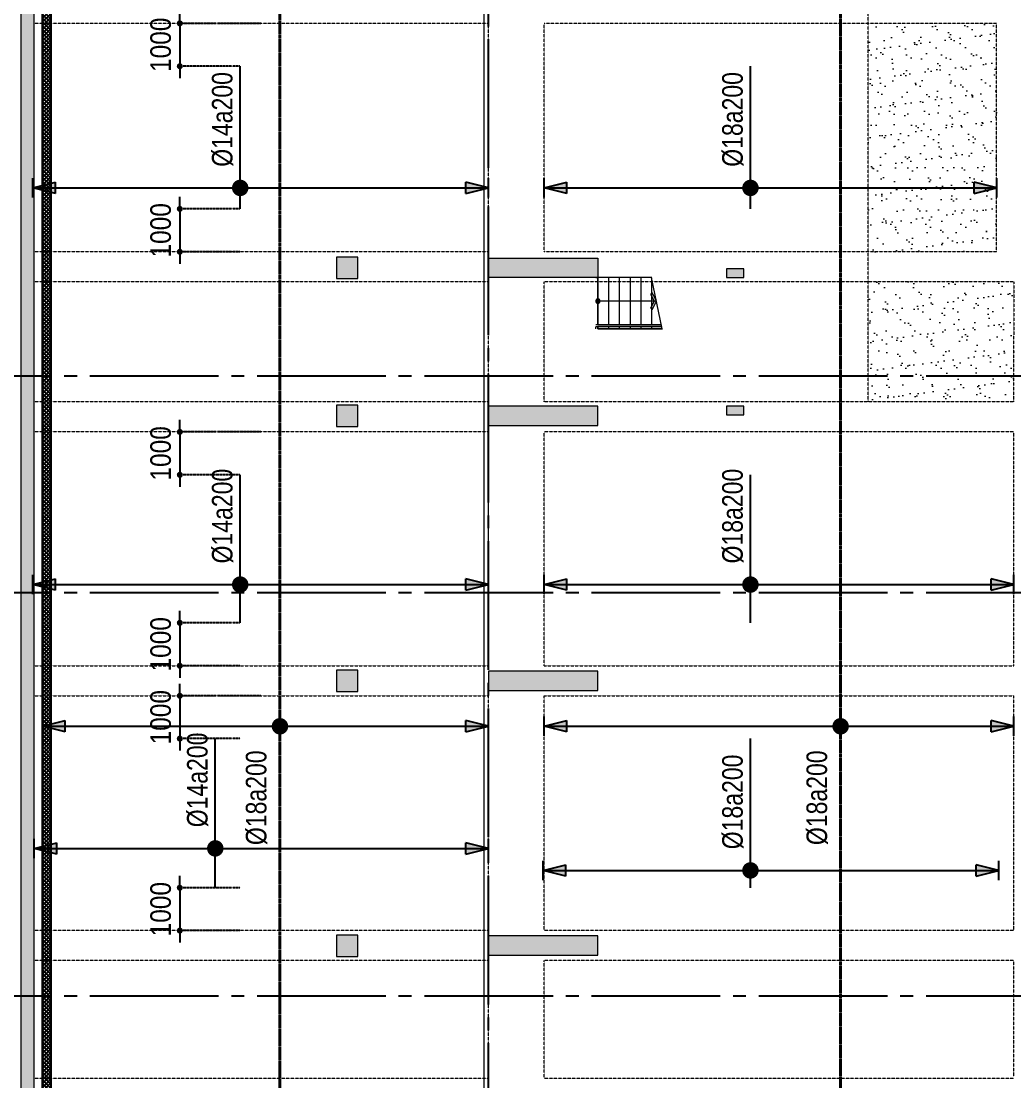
# Model space of a CAD drawing. Header units: millimetres. Extents: x -3819597 to -2591384, y 582389 to 820195.
# Drawn here: x -2777407 to -2754257, y 724155 to 748856 of the extents above; entities that cross this region are included whole.
import ezdxf
from ezdxf.enums import TextEntityAlignment as Align
from ezdxf.xclip import XClip

# ---------------------------------------------------------------- set-up
doc = ezdxf.new("R2010")
doc.units = ezdxf.units.MM
doc.header["$MEASUREMENT"] = 0
doc.header["$XCLIPFRAME"] = 0
for name, pattern in [('CENTER', [2, 1.25, -0.25, 0.25, -0.25]), ('CHG_XX_Cot_Ham 2$0$MB_Luoi truc$0$HTT Hidden 21', [3, 2, -1]), ('CHG_XX_Damsan_Ham 2$0$CHG_XX_Damsan_Ham 2$0$HIDDEN', [0.375, 0.25, -0.125]), ('CHG_XX_Damsan_Ham 2$0$MB Ham 2$0$Hidden21', [3, 2, -1]), ('CHG_XX_Luoi truc$0$MB_Luoi truc$0$Center101', [13, 10, -1, 1, -1]), ('DOT2', [0.125, 0, -0.125]), ('HIDDEN', [0.375, 0.25, -0.125])]:
    doc.linetypes.add(name, pattern=pattern)
doc.layers.get('0').update_dxf_attribs({"lineweight": 9})
doc.layers.get('Defpoints').update_dxf_attribs({"color": 10, "lineweight": 0})
for name, color, linetype in [('02HN. TEXT B', 1, 'Continuous'), ('08HN. SSS X', 6, 'Continuous'), ('12HN. GRID', 1, 'CENTER'), ('CHG_XX_Damsan_Ham 2$0$CHG_XX_Damsan_Ham 2$0$MEP-00-GENERAL-35', 2, 'Continuous'), ('CHG_XX_Damsan_Ham 2$0$MB Ham 2$0$Staircase', 30, 'Continuous'), ('CHG_XX_Damsan_Ham 2$0$MB Ham 2$0$Staircase Hidden', 34, 'CHG_XX_Damsan_Ham 2$0$MB Ham 2$0$Hidden21'), ('CHG_XX_Luoi truc$0$Grid', 34, 'Continuous'), ('CHG_XX_Luoi truc$0$Grid Line', 8, 'CHG_XX_Luoi truc$0$MB_Luoi truc$0$Center101'), ('dim', 51, 'Continuous')]:
    doc.layers.add(name, color=color, linetype=linetype)
for name, color, linetype, lineweight, plot in [('CHG_XX_Cot_Ham 2$0$NS-Column-H2', 90, 'Continuous', 13, False), ('CHG_XX_Cot_Ham 2$0$NS-Column-H2 @ 1', 90, 'Continuous', 13, False), ('CHG_XX_Cot_Ham 2$0$NS-Column-H2 @ 150', 90, 'Continuous', 13, False)]:
    doc.layers.add(name, color=color, linetype=linetype, lineweight=lineweight, plot=plot)
for name, color, linetype, lineweight in [('CHG_XX_Cot_Ham 2$0$NS-Pier-H2', 150, 'Continuous', 13), ('CHG_XX_Cot_Ham 2$0$NS-Pier-H2 @ 1', 150, 'Continuous', 13), ('CHG_XX_Cot_Ham 2$0$NS-Pier-H2 @ 150', 150, 'Continuous', 13), ("CHG_XX_Damsan_Ham 2$0$CHG_XX_Damsan_Ham 2$0$'S_General_Hidden_1 Thin", 1, 'CHG_XX_Damsan_Ham 2$0$CHG_XX_Damsan_Ham 2$0$HIDDEN', 18), ('CHG_XX_Damsan_Ham 2$0$CHG_XX_Damsan_Ham 2$0$CHG_XX_Damsan_Ham 2$0$Start net bao', 3, 'Continuous', 18), ('CHG_XX_Damsan_Ham 2$0$CHG_XX_Damsan_Ham 2$0$DBAO', 3, 'Continuous', 13), ('CHG_XX_Damsan_Ham 2$0$CHG_XX_Damsan_Ham 2$0$DTE-MEP-H-SLAB TEXT', 3, 'Continuous', 0), ('CHG_XX_Damsan_Ham 2$0$CHG_XX_Damsan_Ham 2$0$mach ngung thi cong', 6, 'Continuous', 13), ('CHG_XX_Damsan_Ham 2$0$CHG_XX_Damsan_Ham 2$0$Start hatch', 8, 'Continuous', 25), ('CHG_XX_Damsan_Ham 2$0$CHG_XX_Damsan_Ham 2$0$Start net bao', 3, 'Continuous', 18), ('CHG_XX_Damsan_Ham 2$0$HATCH', 57, 'Continuous', 9), ('CHG_XX_Damsan_Ham 2$0$mach ngung thi cong', 6, 'Continuous', 13), ('CHG_XX_Damsan_Ham 2$0$tam cap ram', 8, 'Continuous', 5), ('thep chay suot', 5, 'HIDDEN', 40)]:
    doc.layers.add(name, color=color, linetype=linetype, lineweight=lineweight)
doc.styles.add('[HN042014]STYLE', font='arial.ttf', dxfattribs={"width": 0.8})
doc.styles.add('CHG_XX_Luoi truc$0$MB_Luoi truc$0$Grid A-F$0$VNI-HelveCB', font='VHELVCB_0.TTF')
doc.styles.add('MB_Luoi truc$0$Arial_C', font='arial.ttf', dxfattribs={"width": 0.85})
doc.dimstyles.new('200', dxfattribs={"dimscale": 200, "dimtxt": 2.4, "dimasz": 0.7, "dimexe": 0.0003, "dimexo": 0, "dimgap": 1, "dimtad": 1, "dimdec": 0, "dimzin": 12, "dimdsep": 46, "dimtxsty": 'MB_Luoi truc$0$Arial_C', "dimblk": 'MB_Luoi truc$0$_Dot', "dimcen": 0.5, "dimclrd": 256, "dimclre": 8, "dimclrt": 1, "dimadec": 0, "dimazin": 0, "dimtfac": 1, "dimtdec": 0, "dimtix": 1, "dimtmove": 2, "dimatfit": 3, "dimldrblk": 'MB_Luoi truc$0$HTT Arrow 30', "dimfxl": 1, "dimtolj": 1, "dimtzin": 0, "dimlwe": -1, "dimarcsym": 0})

# ---------------------------------------------------------------- blocks, each defined once
blk = doc.blocks.new('*U684')
at = {"layer": '12HN. GRID', "linetype": 'Continuous'}
h = blk.add_hatch(color=256, dxfattribs=at)
h.dxf.hatch_style = 1
h.paths.add_polyline_path([(-44, 2127.6), (44, 2127.6), (0, 2303.6)])
h = blk.add_hatch(color=256, dxfattribs=at)
h.dxf.hatch_style = 1
h.paths.add_polyline_path([(0, -1346.4), (44, -1170.4), (-44, -1170.4)])
for p, q in [((-75, 2303.6), (75, 2303.6)), ((-44, 2127.6), (0, 2303.6)), ((0, 2303.6), (0, -1346.4)), ((0, 2303.6), (44, 2127.6)), ((-44, 2127.6), (44, 2127.6)), ((-44, -1170.4), (44, -1170.4)), ((-44, -1170.4), (0, -1346.4)), ((0, -1346.4), (44, -1170.4)), ((-75, -1346.4), (75, -1346.4))]:
    blk.add_line(p, q, dxfattribs=at)
at = {"layer": '12HN. GRID', "linetype": 'Continuous', "const_width": 64, "flags": 128}
blk.add_lwpolyline([(-32, 0, 1), (32, 0, 1)], format="xyb", close=True, dxfattribs=at)
at = {"layer": 'thep chay suot', "linetype": 'HIDDEN', "ltscale": 10}
blk.add_line((-12752.7, 0), (13627.9, 0), dxfattribs=at)
at = {"layer": '02HN. TEXT B', "linetype": 'ByBlock', "style": '[HN042014]STYLE', "width": 0.8, "flags": 8}
blk.add_attdef('1', text='', height=160, dxfattribs=at).set_placement((-923.2, 185.3), align=Align.MIDDLE_LEFT)
blk.add_attdef('0', text='', height=160, dxfattribs=at).set_placement((-351.3, 10.6), align=Align.MIDDLE_CENTER)
at = {"layer": 'Defpoints', "color": 9, "linetype": 'ByBlock', "style": '[HN042014]STYLE', "width": 0.8, "flags": 9}
for tag, p in [('2', (-8371.1, -1066)), ('3', (-8371.1, -1470.8)), ('4', (-8371.1, -1875.5)), ('5', (-8371.1, -2266))]:
    blk.add_attdef(tag, text='', height=250, dxfattribs=at).set_placement(p, align=Align.MIDDLE_CENTER)
blk = doc.blocks.new('*U156')
at = {"layer": '12HN. GRID', "linetype": 'Continuous'}
h = blk.add_hatch(color=256, dxfattribs=at)
h.dxf.hatch_style = 1
h.paths.add_polyline_path([(-44, 1435.6), (44, 1435.6), (0, 1611.6)])
h = blk.add_hatch(color=256, dxfattribs=at)
h.dxf.hatch_style = 1
h.paths.add_polyline_path([(0, -1930.7), (44, -1754.7), (-44, -1754.7)])
at = {"layer": '08HN. SSS X', "linetype": 'ByBlock', "ltscale": 10}
for p, q in [((-162.9, 0), (945.5, 0)), ((-162.9, 0), (-162.9, 0)), ((945.5, 0), (945.5, 0))]:
    blk.add_line(p, q, dxfattribs=at)
at = {"layer": '12HN. GRID', "linetype": 'Continuous'}
for p, q in [((-75, 1611.6), (75, 1611.6)), ((-44, 1435.6), (0, 1611.6)), ((0, 1611.6), (0, -1930.7)), ((0, 1611.6), (44, 1435.6)), ((-44, 1435.6), (44, 1435.6)), ((-44, -1754.7), (44, -1754.7)), ((-44, -1754.7), (0, -1930.7)), ((0, -1930.7), (44, -1754.7)), ((-75, -1930.7), (75, -1930.7))]:
    blk.add_line(p, q, dxfattribs=at)
at = {"layer": '12HN. GRID', "linetype": 'Continuous', "const_width": 64, "flags": 128}
blk.add_lwpolyline([(-32, 0, 1), (32, 0, 1)], format="xyb", close=True, dxfattribs=at)
at = {"layer": '02HN. TEXT B', "linetype": 'ByBlock', "style": '[HN042014]STYLE', "width": 0.8, "flags": 8}
blk.add_attdef('1', text='', height=160, dxfattribs=at).set_placement((164.4, 140), align=Align.MIDDLE_LEFT)
blk.add_attdef('0', text='', height=160, dxfattribs=at).set_placement((1102.5, 160), align=Align.MIDDLE_CENTER)
at = {"layer": 'Defpoints', "color": 9, "linetype": 'ByBlock', "style": '[HN042014]STYLE', "width": 0.8, "flags": 9}
for tag, p in [('2', (2890.2, 2422.8)), ('3', (2890.2, 2018)), ('4', (2890.2, 1613.3)), ('5', (2890.2, 1222.8))]:
    blk.add_attdef(tag, text='', height=250, dxfattribs=at).set_placement(p, align=Align.MIDDLE_CENTER)
blk = doc.blocks.new('MB_Luoi truc$0$_Dot')
at = {"color": 0, "linetype": 'ByBlock', "lineweight": -2}
blk.add_line((-0.5, 0), (-1, 0), dxfattribs=at)
at = {"color": 0, "linetype": 'ByBlock', "const_width": 0.5}
blk.add_lwpolyline([(-0.25, 0, 1), (0.25, 0, 1)], format="xyb", close=True, dxfattribs=at)
blk = doc.blocks.new('*D154')
at = {"layer": 'Defpoints', "color": 0, "transparency": 16777216}
for p in [(-2771807, 748806), (-2773707, 747806), (-2772299, 747806)]:
    blk.add_point(p, dxfattribs=at)
at = {"layer": 'dim', "lineweight": -2, "transparency": 16777216}
for p, q in [((-2773707, 748946), (-2773707, 749086)), ((-2773707, 748806), (-2773707, 747806)), ((-2773707, 747666), (-2773707, 747526))]:
    blk.add_line(p, q, dxfattribs=at)
at = {"layer": 'dim', "color": 8, "linetype": 'DOT2', "transparency": 16777216}
for p, q in [((-2771807, 748806), (-2773707, 748806)), ((-2772299, 747806), (-2773707, 747806))]:
    blk.add_line(p, q, dxfattribs=at)
at = {"layer": 'dim', "lineweight": -2, "transparency": 16777216, "xscale": 140, "yscale": 140, "zscale": 140}
for p, rotation in [((-2773707, 748806), 270), ((-2773707, 747806), 90)]:
    blk.add_blockref('MB_Luoi truc$0$_Dot', p, dxfattribs=dict(at, rotation=rotation))
at = {"layer": 'dim', "color": 1, "transparency": 16777216, "insert": (-2774152, 748306), "char_height": 480, "attachment_point": 5, "rotation": 90, "style": 'MB_Luoi truc$0$Arial_C'}
blk.add_mtext('\\A1;1000', dxfattribs=at)
blk = doc.blocks.new('MB_Luoi truc$0$HTT Arrow 30')
blk.add_hatch(color=256).paths.add_polyline_path([(-2.5, 0.375), (-2.5, -0.375), (0, 0)])
at = {"color": 0, "linetype": 'ByBlock', "lineweight": -2}
for p, q in [((0, 0), (-2.5, 0.375)), ((-2.5, -0.375), (-2.5, 0.375)), ((0, 0), (-2.5, -0.375))]:
    blk.add_line(p, q, dxfattribs=at)
blk = doc.blocks.new('*D155')
at = {"layer": 'Defpoints', "color": 0, "transparency": 16777216}
for p in [(-2772299, 744481), (-2773707, 743481), (-2772299, 743481)]:
    blk.add_point(p, dxfattribs=at)
at = {"layer": 'dim', "lineweight": -2, "transparency": 16777216}
for p, q in [((-2773707, 744621), (-2773707, 744761)), ((-2773707, 744481), (-2773707, 743481)), ((-2773707, 743341), (-2773707, 743201))]:
    blk.add_line(p, q, dxfattribs=at)
at = {"layer": 'dim', "color": 8, "linetype": 'DOT2', "transparency": 16777216}
for p, q in [((-2772299, 744481), (-2773707, 744481)), ((-2772299, 743481), (-2773707, 743481))]:
    blk.add_line(p, q, dxfattribs=at)
at = {"layer": 'dim', "lineweight": -2, "transparency": 16777216, "xscale": 140, "yscale": 140, "zscale": 140}
for p, rotation in [((-2773707, 744481), 270), ((-2773707, 743481), 90)]:
    blk.add_blockref('MB_Luoi truc$0$_Dot', p, dxfattribs=dict(at, rotation=rotation))
at = {"layer": 'dim', "color": 1, "transparency": 16777216, "insert": (-2774152, 743981), "char_height": 480, "attachment_point": 5, "rotation": 90, "style": 'MB_Luoi truc$0$Arial_C'}
blk.add_mtext('\\A1;1000', dxfattribs=at)
blk = doc.blocks.new('*U159')
at = {"layer": '12HN. GRID', "linetype": 'Continuous'}
h = blk.add_hatch(color=256, dxfattribs=at)
h.dxf.hatch_style = 1
h.paths.add_polyline_path([(-44, 1435.6), (44, 1435.6), (0, 1611.6)])
h = blk.add_hatch(color=256, dxfattribs=at)
h.dxf.hatch_style = 1
h.paths.add_polyline_path([(0, -1930.7), (44, -1754.7), (-44, -1754.7)])
at = {"layer": '08HN. SSS X', "linetype": 'ByBlock', "ltscale": 10}
for p, q in [((-297.1, 0), (852.9, 0)), ((-297.1, 0), (-297.1, 0)), ((852.9, 0), (852.9, 0))]:
    blk.add_line(p, q, dxfattribs=at)
at = {"layer": '12HN. GRID', "linetype": 'Continuous'}
for p, q in [((-75, 1611.6), (75, 1611.6)), ((-44, 1435.6), (0, 1611.6)), ((0, 1611.6), (0, -1930.7)), ((0, 1611.6), (44, 1435.6)), ((-44, 1435.6), (44, 1435.6)), ((-44, -1754.7), (44, -1754.7)), ((-44, -1754.7), (0, -1930.7)), ((0, -1930.7), (44, -1754.7)), ((-75, -1930.7), (75, -1930.7))]:
    blk.add_line(p, q, dxfattribs=at)
at = {"layer": '12HN. GRID', "linetype": 'Continuous', "const_width": 64, "flags": 128}
blk.add_lwpolyline([(-32, 0, 1), (32, 0, 1)], format="xyb", close=True, dxfattribs=at)
at = {"layer": '02HN. TEXT B', "linetype": 'ByBlock', "style": '[HN042014]STYLE', "width": 0.8, "flags": 8}
blk.add_attdef('1', text='', height=160, dxfattribs=at).set_placement((164.4, 140), align=Align.MIDDLE_LEFT)
blk.add_attdef('0', text='', height=160, dxfattribs=at).set_placement((1102.5, 160), align=Align.MIDDLE_CENTER)
at = {"layer": 'Defpoints', "color": 9, "linetype": 'ByBlock', "style": '[HN042014]STYLE', "width": 0.8, "flags": 9}
for tag, p in [('2', (2797.6, 2422.8)), ('3', (2797.6, 2018)), ('4', (2797.6, 1613.3)), ('5', (2797.6, 1222.8))]:
    blk.add_attdef(tag, text='', height=250, dxfattribs=at).set_placement(p, align=Align.MIDDLE_CENTER)
blk = doc.blocks.new('*D157')
at = {"layer": 'Defpoints', "color": 0, "transparency": 16777216}
for p in [(-2771807, 739281), (-2773707, 738281), (-2772299, 738281)]:
    blk.add_point(p, dxfattribs=at)
at = {"layer": 'dim', "lineweight": -2, "transparency": 16777216}
for p, q in [((-2773707, 739421), (-2773707, 739561)), ((-2773707, 739281), (-2773707, 738281)), ((-2773707, 738141), (-2773707, 738001))]:
    blk.add_line(p, q, dxfattribs=at)
at = {"layer": 'dim', "color": 8, "linetype": 'DOT2', "transparency": 16777216}
for p, q in [((-2771807, 739281), (-2773707, 739281)), ((-2772299, 738281), (-2773707, 738281))]:
    blk.add_line(p, q, dxfattribs=at)
at = {"layer": 'dim', "lineweight": -2, "transparency": 16777216, "xscale": 140, "yscale": 140, "zscale": 140}
for p, rotation in [((-2773707, 739281), 270), ((-2773707, 738281), 90)]:
    blk.add_blockref('MB_Luoi truc$0$_Dot', p, dxfattribs=dict(at, rotation=rotation))
at = {"layer": 'dim', "color": 1, "transparency": 16777216, "insert": (-2774152, 738781), "char_height": 480, "attachment_point": 5, "rotation": 90, "style": 'MB_Luoi truc$0$Arial_C'}
blk.add_mtext('\\A1;1000', dxfattribs=at)
blk = doc.blocks.new('*D158')
at = {"layer": 'Defpoints', "color": 0, "transparency": 16777216}
for p in [(-2772299, 734831), (-2773707, 733831), (-2772299, 733831)]:
    blk.add_point(p, dxfattribs=at)
at = {"layer": 'dim', "lineweight": -2, "transparency": 16777216}
for p, q in [((-2773707, 734971), (-2773707, 735111)), ((-2773707, 734831), (-2773707, 733831)), ((-2773707, 733691), (-2773707, 733551))]:
    blk.add_line(p, q, dxfattribs=at)
at = {"layer": 'dim', "color": 8, "linetype": 'DOT2', "transparency": 16777216}
for p, q in [((-2772299, 734831), (-2773707, 734831)), ((-2772299, 733831), (-2773707, 733831))]:
    blk.add_line(p, q, dxfattribs=at)
at = {"layer": 'dim', "lineweight": -2, "transparency": 16777216, "xscale": 140, "yscale": 140, "zscale": 140}
for p, rotation in [((-2773707, 734831), 270), ((-2773707, 733831), 90)]:
    blk.add_blockref('MB_Luoi truc$0$_Dot', p, dxfattribs=dict(at, rotation=rotation))
at = {"layer": 'dim', "color": 1, "transparency": 16777216, "insert": (-2774152, 734331), "char_height": 480, "attachment_point": 5, "rotation": 90, "style": 'MB_Luoi truc$0$Arial_C'}
blk.add_mtext('\\A1;1000', dxfattribs=at)
blk = doc.blocks.new('*U162')
at = {"layer": '12HN. GRID', "linetype": 'Continuous'}
h = blk.add_hatch(color=256, dxfattribs=at)
h.dxf.hatch_style = 1
h.paths.add_polyline_path([(-44, 1232.9), (44, 1232.9), (0, 1408.9)])
h = blk.add_hatch(color=256, dxfattribs=at)
h.dxf.hatch_style = 1
h.paths.add_polyline_path([(0, -2124.4), (44, -1948.4), (-44, -1948.4)])
at = {"layer": '08HN. SSS X', "linetype": 'ByBlock', "ltscale": 10}
for p, q in [((-305.5, 0), (852.9, 0)), ((-305.5, 0), (-305.5, 0)), ((852.9, 0), (852.9, 0))]:
    blk.add_line(p, q, dxfattribs=at)
at = {"layer": '12HN. GRID', "linetype": 'Continuous'}
for p, q in [((-75, 1408.9), (75, 1408.9)), ((-44, 1232.9), (0, 1408.9)), ((0, 1408.9), (0, -2124.4)), ((0, 1408.9), (44, 1232.9)), ((-44, 1232.9), (44, 1232.9)), ((-44, -1948.4), (44, -1948.4)), ((-44, -1948.4), (0, -2124.4)), ((0, -2124.4), (44, -1948.4)), ((-75, -2124.4), (75, -2124.4))]:
    blk.add_line(p, q, dxfattribs=at)
at = {"layer": '12HN. GRID', "linetype": 'Continuous', "const_width": 64, "flags": 128}
blk.add_lwpolyline([(-32, 0, 1), (32, 0, 1)], format="xyb", close=True, dxfattribs=at)
at = {"layer": '02HN. TEXT B', "linetype": 'ByBlock', "style": '[HN042014]STYLE', "width": 0.8, "flags": 8}
blk.add_attdef('1', text='', height=160, dxfattribs=at).set_placement((164.4, 140), align=Align.MIDDLE_LEFT)
blk.add_attdef('0', text='', height=160, dxfattribs=at).set_placement((1102.5, 160), align=Align.MIDDLE_CENTER)
at = {"layer": 'Defpoints', "color": 9, "linetype": 'ByBlock', "style": '[HN042014]STYLE', "width": 0.8, "flags": 9}
for tag, p in [('2', (2797.6, 2422.8)), ('3', (2797.6, 2018)), ('4', (2797.6, 1613.3)), ('5', (2797.6, 1222.8))]:
    blk.add_attdef(tag, text='', height=250, dxfattribs=at).set_placement(p, align=Align.MIDDLE_CENTER)
blk = doc.blocks.new('*D160')
at = {"layer": 'Defpoints', "color": 0, "transparency": 16777216}
for p in [(-2771807, 733131), (-2773707, 732131), (-2772299, 732131)]:
    blk.add_point(p, dxfattribs=at)
at = {"layer": 'dim', "lineweight": -2, "transparency": 16777216}
for p, q in [((-2773707, 733271), (-2773707, 733411)), ((-2773707, 733131), (-2773707, 732131)), ((-2773707, 731991), (-2773707, 731851))]:
    blk.add_line(p, q, dxfattribs=at)
at = {"layer": 'dim', "color": 8, "linetype": 'DOT2', "transparency": 16777216}
for p, q in [((-2771807, 733131), (-2773707, 733131)), ((-2772299, 732131), (-2773707, 732131))]:
    blk.add_line(p, q, dxfattribs=at)
at = {"layer": 'dim', "lineweight": -2, "transparency": 16777216, "xscale": 140, "yscale": 140, "zscale": 140}
for p, rotation in [((-2773707, 733131), 270), ((-2773707, 732131), 90)]:
    blk.add_blockref('MB_Luoi truc$0$_Dot', p, dxfattribs=dict(at, rotation=rotation))
at = {"layer": 'dim', "color": 1, "transparency": 16777216, "insert": (-2774152, 732631), "char_height": 480, "attachment_point": 5, "rotation": 90, "style": 'MB_Luoi truc$0$Arial_C'}
blk.add_mtext('\\A1;1000', dxfattribs=at)
blk = doc.blocks.new('*D161')
at = {"layer": 'Defpoints', "color": 0, "transparency": 16777216}
for p in [(-2772299, 728656), (-2773707, 727656), (-2772299, 727656)]:
    blk.add_point(p, dxfattribs=at)
at = {"layer": 'dim', "lineweight": -2, "transparency": 16777216}
for p, q in [((-2773707, 728796), (-2773707, 728936)), ((-2773707, 728656), (-2773707, 727656)), ((-2773707, 727516), (-2773707, 727376))]:
    blk.add_line(p, q, dxfattribs=at)
at = {"layer": 'dim', "color": 8, "linetype": 'DOT2', "transparency": 16777216}
for p, q in [((-2772299, 728656), (-2773707, 728656)), ((-2772299, 727656), (-2773707, 727656))]:
    blk.add_line(p, q, dxfattribs=at)
at = {"layer": 'dim', "lineweight": -2, "transparency": 16777216, "xscale": 140, "yscale": 140, "zscale": 140}
for p, rotation in [((-2773707, 728656), 270), ((-2773707, 727656), 90)]:
    blk.add_blockref('MB_Luoi truc$0$_Dot', p, dxfattribs=dict(at, rotation=rotation))
at = {"layer": 'dim', "color": 1, "transparency": 16777216, "insert": (-2774152, 728156), "char_height": 480, "attachment_point": 5, "rotation": 90, "style": 'MB_Luoi truc$0$Arial_C'}
blk.add_mtext('\\A1;1000', dxfattribs=at)
blk = doc.blocks.new('*U176')
at = {"layer": '12HN. GRID', "linetype": 'Continuous'}
h = blk.add_hatch(color=256, dxfattribs=at)
h.dxf.hatch_style = 1
h.paths.add_polyline_path([(-44, 1426.7), (44, 1426.7), (0, 1602.7)])
h = blk.add_hatch(color=256, dxfattribs=at)
h.dxf.hatch_style = 1
h.paths.add_polyline_path([(0, -1914), (44, -1738), (-44, -1738)])
at = {"layer": '08HN. SSS X', "linetype": 'ByBlock', "ltscale": 10}
for p, q in [((-162.9, 0), (945.5, 0)), ((-162.9, 0), (-162.9, 0)), ((945.5, 0), (945.5, 0))]:
    blk.add_line(p, q, dxfattribs=at)
at = {"layer": '12HN. GRID', "linetype": 'Continuous'}
for p, q in [((-75, 1602.7), (75, 1602.7)), ((-44, 1426.7), (0, 1602.7)), ((0, 1602.7), (0, -1914)), ((0, 1602.7), (44, 1426.7)), ((-44, 1426.7), (44, 1426.7)), ((-44, -1738), (44, -1738)), ((-44, -1738), (0, -1914)), ((0, -1914), (44, -1738)), ((-75, -1914), (75, -1914))]:
    blk.add_line(p, q, dxfattribs=at)
at = {"layer": '12HN. GRID', "linetype": 'Continuous', "const_width": 64, "flags": 128}
blk.add_lwpolyline([(-32, 0, 1), (32, 0, 1)], format="xyb", close=True, dxfattribs=at)
at = {"layer": '02HN. TEXT B', "linetype": 'ByBlock', "style": '[HN042014]STYLE', "width": 0.8, "flags": 8}
blk.add_attdef('1', text='', height=160, dxfattribs=at).set_placement((164.4, 140), align=Align.MIDDLE_LEFT)
blk.add_attdef('0', text='', height=160, dxfattribs=at).set_placement((1102.5, 160), align=Align.MIDDLE_CENTER)
at = {"layer": 'Defpoints', "color": 9, "linetype": 'ByBlock', "style": '[HN042014]STYLE', "width": 0.8, "flags": 9}
for tag, p in [('2', (2890.2, 2422.8)), ('3', (2890.2, 2018)), ('4', (2890.2, 1613.3)), ('5', (2890.2, 1222.8))]:
    blk.add_attdef(tag, text='', height=250, dxfattribs=at).set_placement(p, align=Align.MIDDLE_CENTER)
blk = doc.blocks.new('*U177')
at = {"layer": '12HN. GRID', "linetype": 'Continuous'}
h = blk.add_hatch(color=256, dxfattribs=at)
h.dxf.hatch_style = 1
h.paths.add_polyline_path([(-44, 1426.7), (44, 1426.7), (0, 1602.7)])
h = blk.add_hatch(color=256, dxfattribs=at)
h.dxf.hatch_style = 1
h.paths.add_polyline_path([(0, -2047.3), (44, -1871.3), (-44, -1871.3)])
at = {"layer": '08HN. SSS X', "linetype": 'ByBlock', "ltscale": 10}
for p, q in [((-297.1, 0), (852.9, 0)), ((-297.1, 0), (-297.1, 0)), ((852.9, 0), (852.9, 0))]:
    blk.add_line(p, q, dxfattribs=at)
at = {"layer": '12HN. GRID', "linetype": 'Continuous'}
for p, q in [((-75, 1602.7), (75, 1602.7)), ((-44, 1426.7), (0, 1602.7)), ((0, 1602.7), (0, -2047.3)), ((0, 1602.7), (44, 1426.7)), ((-44, 1426.7), (44, 1426.7)), ((-44, -1871.3), (44, -1871.3)), ((-44, -1871.3), (0, -2047.3)), ((0, -2047.3), (44, -1871.3)), ((-75, -2047.3), (75, -2047.3))]:
    blk.add_line(p, q, dxfattribs=at)
at = {"layer": '12HN. GRID', "linetype": 'Continuous', "const_width": 64, "flags": 128}
blk.add_lwpolyline([(-32, 0, 1), (32, 0, 1)], format="xyb", close=True, dxfattribs=at)
at = {"layer": '02HN. TEXT B', "linetype": 'ByBlock', "style": '[HN042014]STYLE', "width": 0.8, "flags": 8}
blk.add_attdef('1', text='', height=160, dxfattribs=at).set_placement((164.4, 140), align=Align.MIDDLE_LEFT)
blk.add_attdef('0', text='', height=160, dxfattribs=at).set_placement((1102.5, 160), align=Align.MIDDLE_CENTER)
at = {"layer": 'Defpoints', "color": 9, "linetype": 'ByBlock', "style": '[HN042014]STYLE', "width": 0.8, "flags": 9}
for tag, p in [('2', (2797.6, 2422.8)), ('3', (2797.6, 2018)), ('4', (2797.6, 1613.3)), ('5', (2797.6, 1222.8))]:
    blk.add_attdef(tag, text='', height=250, dxfattribs=at).set_placement(p, align=Align.MIDDLE_CENTER)
blk = doc.blocks.new('*U183')
at = {"layer": '12HN. GRID', "linetype": 'Continuous'}
h = blk.add_hatch(color=256, dxfattribs=at)
h.dxf.hatch_style = 1
h.paths.add_polyline_path([(-44, 1435.6), (44, 1435.6), (0, 1611.6)])
h = blk.add_hatch(color=256, dxfattribs=at)
h.dxf.hatch_style = 1
h.paths.add_polyline_path([(0, -1930.7), (44, -1754.7), (-44, -1754.7)])
at = {"layer": '08HN. SSS X', "linetype": 'ByBlock', "ltscale": 10}
for p, q in [((-134.5, 0), (1023.8, 0)), ((-134.5, 0), (-134.5, 0)), ((1023.8, 0), (1023.8, 0))]:
    blk.add_line(p, q, dxfattribs=at)
at = {"layer": '12HN. GRID', "linetype": 'Continuous'}
for p, q in [((-75, 1611.6), (75, 1611.6)), ((-44, 1435.6), (0, 1611.6)), ((0, 1611.6), (0, -1930.7)), ((0, 1611.6), (44, 1435.6)), ((-44, 1435.6), (44, 1435.6)), ((-44, -1754.7), (44, -1754.7)), ((-44, -1754.7), (0, -1930.7)), ((0, -1930.7), (44, -1754.7)), ((-75, -1930.7), (75, -1930.7))]:
    blk.add_line(p, q, dxfattribs=at)
at = {"layer": '12HN. GRID', "linetype": 'Continuous', "const_width": 64, "flags": 128}
blk.add_lwpolyline([(-32, 0, 1), (32, 0, 1)], format="xyb", close=True, dxfattribs=at)
at = {"layer": '02HN. TEXT B', "linetype": 'ByBlock', "style": '[HN042014]STYLE', "width": 0.8, "flags": 8}
blk.add_attdef('1', text='', height=160, dxfattribs=at).set_placement((164.4, 140), align=Align.MIDDLE_LEFT)
blk.add_attdef('0', text='', height=160, dxfattribs=at).set_placement((1102.5, 160), align=Align.MIDDLE_CENTER)
at = {"layer": 'Defpoints', "color": 9, "linetype": 'ByBlock', "style": '[HN042014]STYLE', "width": 0.8, "flags": 9}
for tag, p in [('2', (2968.6, 2422.8)), ('3', (2968.6, 2018)), ('4', (2968.6, 1613.3)), ('5', (2968.6, 1222.8))]:
    blk.add_attdef(tag, text='', height=250, dxfattribs=at).set_placement(p, align=Align.MIDDLE_CENTER)
blk = doc.blocks.new('*U1035')
at = {"layer": 'CHG_XX_Cot_Ham 2$0$NS-Pier-H2 @ 1'}
h = blk.add_hatch(color=256, dxfattribs=at)
h.dxf.hatch_style = 1
h.paths.add_polyline_path([(450, 0), (0, 0), (0, -2550), (450, -2550)])
at = {"layer": 'CHG_XX_Cot_Ham 2$0$NS-Pier-H2 @ 150'}
h = blk.add_hatch(color=256, dxfattribs=at)
h.dxf.hatch_style = 1
h.paths.add_polyline_path([(450, 0), (0, 0), (0, -2550), (450, -2550)])
blk = doc.blocks.new('CHG_XX_Cot_Ham 2$0$Block A_C450x2250')
at = {"layer": 'CHG_XX_Cot_Ham 2$0$NS-Pier-H2'}
blk.add_lwpolyline([(450, -2550), (0, -2550), (0, 0), (450, 0)], close=True, dxfattribs=at)
blk.add_blockref('*U1035', (0, 0), dxfattribs=at)
blk = doc.blocks.new('*U1037')
at = {"layer": 'CHG_XX_Cot_Ham 2$0$NS-Column-H2 @ 1'}
h = blk.add_hatch(color=256, dxfattribs=at)
h.dxf.hatch_style = 1
h.paths.add_polyline_path([(-250, -250), (-250, 250), (250, 250), (250, -250)])
at = {"layer": 'CHG_XX_Cot_Ham 2$0$NS-Column-H2 @ 150'}
h = blk.add_hatch(color=256, dxfattribs=at)
h.dxf.hatch_style = 1
h.paths.add_polyline_path([(-250, -250), (-250, 250), (250, 250), (250, -250)])
blk = doc.blocks.new('CHG_XX_Cot_Ham 2$0$500x500')
at = {"layer": 'CHG_XX_Cot_Ham 2$0$NS-Column-H2'}
blk.add_lwpolyline([(250, -250), (250, 250), (-250, 250), (-250, -250)], close=True, dxfattribs=at)
blk.add_blockref('*U1037', (0, 0), dxfattribs=at)
blk = doc.blocks.new('*U1030')
at = {"layer": 'CHG_XX_Luoi truc$0$Grid Line'}
blk.add_line((0, 0), (0, 608), dxfattribs=at)
at = {"layer": 'CHG_XX_Luoi truc$0$Grid', "lineweight": -2, "style": 'CHG_XX_Luoi truc$0$MB_Luoi truc$0$Grid A-F$0$VNI-HelveCB'}
for tag, p in [('GRIDSUB', (0, 617)), ('GRID', (0, -9))]:
    blk.add_attdef(tag, text='', height=5, dxfattribs=at).set_placement(p, align=Align.MIDDLE)
blk = doc.blocks.new('*U1031')
at = {"layer": 'CHG_XX_Luoi truc$0$Grid Line'}
blk.add_line((0, 0), (0, 438), dxfattribs=at)
at = {"layer": 'CHG_XX_Luoi truc$0$Grid', "lineweight": -2, "style": 'CHG_XX_Luoi truc$0$MB_Luoi truc$0$Grid A-F$0$VNI-HelveCB'}
for tag, p in [('GRIDSUB', (0, 447)), ('GRID', (0, -9))]:
    blk.add_attdef(tag, text='', height=5, dxfattribs=at).set_placement(p, align=Align.MIDDLE)
blk = doc.blocks.new('CHG_XX_Luoi truc')
at = {"layer": 'CHG_XX_Luoi truc$0$Grid', "xscale": 300, "yscale": 300, "zscale": 300}
blk.add_blockref('*U1030', (0, -12747), dxfattribs=at)
at = {"layer": 'CHG_XX_Luoi truc$0$Grid', "xscale": 300.0000000000013, "yscale": 300.0000000000013, "zscale": 300.0000000000013, "rotation": 90}
for p in [(110703, 130600), (110703, 125550), (110703, 116150)]:
    blk.add_blockref('*U1031', p, dxfattribs=at)
blk = doc.blocks.new('CHG_XX_Cot_Ham 2')
at = {"layer": 'CHG_XX_Cot_Ham 2$0$NS-Column-H2'}
h = blk.add_hatch(color=256, dxfattribs=at)
h.dxf.hatch_style = 1
h.paths.add_polyline_path([(5550, 133100), (5550, 132900), (5950, 132900), (5950, 133100)])
h = blk.add_hatch(color=256, dxfattribs=at)
h.dxf.hatch_style = 1
h.paths.add_polyline_path([(5550, 129900), (5550, 129700), (5950, 129700), (5950, 129900)])
at = {"layer": 'CHG_XX_Cot_Ham 2$0$NS-Pier-H2'}
h = blk.add_hatch(color=256, dxfattribs=at)
h.dxf.hatch_style = 1
h.paths.add_polyline_path([(99639.2, 163400), (-10900, 163400), (-10900, 85450), (-300, 85450), (-300, 84050), (32350, 84050), (32350, -9000), (103575.5, -9000), (106050, -6022), (106050, 158254.3)])
h.paths.add_polyline_path([(99533.7, 163100), (105750, 158110.4), (105750, 90450), (105650, 90450), (105750, 90450), (105750, 13850), (105750, 13722.3), (105750, -5913.6), (103434.7, -8700), (93599.8, -8700), (93299.8, -8700), (32650, -8700), (32650, 84350), (0, 84350), (0, 85750), (-10600, 85750), (-10600, 163100), (93600, 163100)], flags=16)
at = {"layer": 'CHG_XX_Cot_Ham 2$0$NS-Column-H2'}
for points in [[(5550, 133100), (5550, 132900), (5950, 132900), (5950, 133100)], [(5550, 129900), (5550, 129700), (5950, 129700), (5950, 129900)]]:
    blk.add_lwpolyline(points, close=True, dxfattribs=at)
at = {"layer": 'CHG_XX_Cot_Ham 2$0$NS-Pier-H2'}
for p, q in [((-10900, 85450), (-10900, 163400)), ((-10600, 85750), (-10600, 163100))]:
    blk.add_line(p, q, dxfattribs=at)
at = {"layer": 'CHG_XX_Cot_Ham 2$0$NS-Pier-H2', "linetype": 'CHG_XX_Cot_Ham 2$0$MB_Luoi truc$0$HTT Hidden 21'}
blk.add_lwpolyline([(99639.2, 163400), (106050, 158254.3), (106050, -6022), (103575.5, -9000), (32350, -9000), (32350, 84050), (-300, 84050), (-300, 85450), (-10900, 85450), (-10900, 163400)], close=True, dxfattribs=at)
at = {"layer": 'CHG_XX_Cot_Ham 2$0$NS-Column-H2'}
for p in [(-3300, 133125), (-3300, 129675), (-3300, 123497.9), (-3300, 117322.9)]:
    blk.add_blockref('CHG_XX_Cot_Ham 2$0$500x500', p, dxfattribs=at)
at = {"layer": 'CHG_XX_Cot_Ham 2$0$NS-Pier-H2'}
blk.add_blockref('CHG_XX_Luoi truc', (0, 0), dxfattribs=at)
at = {"layer": 'CHG_XX_Cot_Ham 2$0$NS-Pier-H2', "rotation": 90}
blk.add_blockref('CHG_XX_Cot_Ham 2$0$Block A_C450x2250', (0, 132900), dxfattribs=at)
at = {"layer": 'CHG_XX_Cot_Ham 2$0$NS-Pier-H2', "xscale": -1, "rotation": 90}
for p in [(0, 129900), (0, 123725), (0, 117550)]:
    blk.add_blockref('CHG_XX_Cot_Ham 2$0$Block A_C450x2250', p, dxfattribs=at)
blk = doc.blocks.new('CHG_XX_Damsan_Ham 2$0$CHG_XX_Damsan_Ham 2$0$sdfsgdh')
at = {"layer": 'CHG_XX_Damsan_Ham 2$0$CHG_XX_Damsan_Ham 2$0$Start hatch', "ltscale": 0.5}
h = blk.add_hatch(dxfattribs=at)
h.set_pattern_fill('ANSI37', color=256, scale=500)
h.set_pattern_definition([(45, (273994.73, -8650), (-44.194174, 44.194174), []), (135, (273994.73, -8650), (-44.194174, -44.194174), [])])
h.paths.add_polyline_path([(500, -21786), (300, -21786), (300, -50027), (500, -50027)])
at = {"layer": 'CHG_XX_Damsan_Ham 2$0$CHG_XX_Damsan_Ham 2$0$MEP-00-GENERAL-35'}
for points in [[(1900, -74750), (1900, -72550), (300, -72550), (300, 0)], [(2100, -74750), (2100, -72350), (500, -72350), (500, -600)]]:
    blk.add_lwpolyline(points, dxfattribs=at)
blk = doc.blocks.new('CHG_XX_Damsan_Ham 2$0$MB Ham 2$0$Arrow 60')
at = {"linetype": 'ByBlock', "lineweight": -2}
h = blk.add_hatch(color=0, dxfattribs=at)
h.paths.add_polyline_path([(1.88, 0.94), (1.65, 1.38), (0, 0.56), (-1.65, 1.38), (-1.88, 0.94), (0, 0)], flags=17)
h.paths.add_polyline_path([(1.65, 1.38), (1.88, 0.94), (0, 0), (-1.88, 0.94), (-1.65, 1.38), (0, 0.56)])
blk.add_hatch(color=0, dxfattribs=at).paths.add_polyline_path([(1.65, 1.38), (1.88, 0.94), (0, 0), (-1.88, 0.94), (-1.65, 1.38), (0, 0.56)])
at = {"color": 0, "linetype": 'ByBlock', "lineweight": -2}
blk.add_lwpolyline([(1.65, 1.38), (1.88, 0.94), (0, 0), (-1.88, 0.94), (-1.65, 1.38), (0, 0.56)], close=True, dxfattribs=at)
blk = doc.blocks.new('CHG_XX_Damsan_Ham 2$0$MB Ham 2$0$Dot')
at = {"linetype": 'ByBlock', "lineweight": -2}
h = blk.add_hatch(color=0, dxfattribs=at)
edge = h.paths.add_edge_path()
edge.add_arc((0, 0), 0.5, 0, 360)
at = {"color": 0, "linetype": 'ByBlock', "lineweight": -2}
blk.add_line((0, -1), (0, 1), dxfattribs=at)
blk.add_circle((0, 0), 0.5, dxfattribs=at)
blk = doc.blocks.new('*U966')
at = {"layer": 'CHG_XX_Damsan_Ham 2$0$tam cap ram'}
h = blk.add_hatch(dxfattribs=at)
h.set_pattern_fill('_USER', color=256, scale=250, angle=90, pattern_type=0)
h.set_pattern_definition([(90, (2200, 2550), (-250, 2e-14), [])])
h.paths.add_polyline_path([(1200, 2550), (3200, 2550), (3200, 1450), (1200, 1450)])
h.paths.add_polyline_path([(1200, 1400), (3200, 1400), (3200, 1350), (1200, 1350)])
h.paths.add_polyline_path([(1200, 1200), (3200, 1200), (3200, 1150), (1200, 1150)])
h.paths.add_polyline_path([(1200, 1100), (3200, 1100), (3200, 0), (1200, 0)])
at = {"layer": 'CHG_XX_Damsan_Ham 2$0$MB Ham 2$0$Staircase'}
for p, q in [((1200, 0), (1200, 1100)), ((3200, 0), (3200, 1100)), ((0, 0), (4400, 0))]:
    blk.add_line(p, q, dxfattribs=at)
at = {"layer": 'CHG_XX_Damsan_Ham 2$0$MB Ham 2$0$Staircase Hidden'}
for p, q in [((4400, 2550), (4400, 0)), ((4400, 1200), (4400, 1350))]:
    blk.add_line(p, q, dxfattribs=at)
at = {"layer": 'CHG_XX_Damsan_Ham 2$0$tam cap ram'}
for p, q in [((0, 0), (0, 2550)), ((0, 2550), (4400, 2550)), ((1200, 1450), (1200, 2550)), ((1598, 1350), (1848, 2550)), ((1700, 1350), (1950, 2550)), ((3200, 1450), (3200, 2550)), ((600, 550), (600, 2000)), ((600, 2000), (3800, 2000)), ((3800, 550), (3800, 2000)), ((1100, 1100), (1100, 1450)), ((1100, 1450), (3300, 1450)), ((1150, 1150), (1150, 1400)), ((1150, 1400), (3250, 1400)), ((1200, 1150), (1200, 1400)), ((1200, 1400), (1200, 1350)), ((1200, 1350), (3200, 1350)), ((3200, 1150), (3200, 1400)), ((3250, 1150), (3250, 1400)), ((3300, 1100), (3300, 1450)), ((1100, 1100), (3300, 1100)), ((1150, 1150), (3250, 1150)), ((1200, 1200), (3200, 1200)), ((1200, 1200), (1200, 1150)), ((600, 550), (3800, 550))]:
    blk.add_line(p, q, dxfattribs=at)
for points in [[(1200, 2550), (3200, 2550), (3200, 1450), (1200, 1450)], [(1200, 1400), (3200, 1400), (3200, 1350), (1200, 1350)], [(1200, 1200), (3200, 1200), (3200, 1150), (1200, 1150)], [(1200, 1100), (3200, 1100), (3200, 0), (1200, 0)]]:
    blk.add_lwpolyline(points, close=True, dxfattribs=at)
for centre, start, end in [((1200, 1350), 90, 180), ((3200, 1350), 0, 90), ((1200, 1200), 180, 270), ((3200, 1200), 270, 0)]:
    blk.add_arc(centre, 1200, start, end, dxfattribs=at)
at = {"layer": 'CHG_XX_Damsan_Ham 2$0$tam cap ram', "yscale": 100, "zscale": 100}
for name, p, xscale, rotation in [('CHG_XX_Damsan_Ham 2$0$MB Ham 2$0$Arrow 60', (1835, 2000), 100, 270), ('CHG_XX_Damsan_Ham 2$0$MB Ham 2$0$Dot', (3200, 2000), 100, 270), ('CHG_XX_Damsan_Ham 2$0$MB Ham 2$0$Arrow 60', (3200, 550), -100, 90)]:
    blk.add_blockref(name, p, dxfattribs=dict(at, xscale=xscale, rotation=rotation))
blk = doc.blocks.new('CHG_XX_Damsan_Ham 2$0$ArchStaireH2')
at = {"layer": 'CHG_XX_Damsan_Ham 2$0$tam cap ram'}
ref = blk.add_blockref('*U966', (-6500, -10700), dxfattribs=dict(at, xscale=-1))
XClip(ref).set_block_clipping_path([(3250, 1350), (3249.9999999999, 2550), (1945, 2550), (1695, 1350)])
blk = doc.blocks.new('CHG_XX_Damsan_Ham 2', base_point=(3089256, -609981))
at = {"layer": 'CHG_XX_Damsan_Ham 2$0$HATCH'}
h = blk.add_hatch(dxfattribs=at)
h.set_pattern_fill('AR-SAND', color=256, scale=262.5)
h.paths.add_polyline_path([(11850, 138825), (8850, 138825), (8850, 133500), (11850, 133500)])
h = blk.add_hatch(dxfattribs=at)
h.set_pattern_fill('AR-SAND', color=256, scale=262.5)
h.paths.add_polyline_path([(12250, 131550), (12250, 132800), (8850, 132800), (8850, 130000), (12250, 130000)])
at = {"layer": "CHG_XX_Damsan_Ham 2$0$CHG_XX_Damsan_Ham 2$0$'S_General_Hidden_1 Thin", "ltscale": 10}
for p, q in [((8850, 130000), (8850, 144450)), ((0, 138825), (-10600, 138825)), ((0, 133500), (0, 138825)), ((0, 133500), (0, 138825)), ((0, 133500), (0, 138825)), ((11850, 138825), (1300, 138825)), ((1300, 133500), (1300, 138825)), ((11850, 133500), (11850, 138825)), ((0, 133500), (-10600, 133500)), ((11850, 133500), (1300, 133500)), ((0, 132800), (-10600, 132800)), ((0, 130000), (0, 132800)), ((0, 130000), (0, 132800)), ((12250, 132800), (1300, 132800)), ((1300, 130000), (1300, 132800)), ((12250, 132800), (12250, 131550)), ((12250, 130000), (12250, 131550)), ((0, 130000), (-10600, 130000)), ((12250, 130000), (1300, 130000)), ((0, 129300), (-10600, 129300)), ((0, 123900), (0, 129300)), ((0, 123850), (0, 129300)), ((12250, 129300), (1300, 129300)), ((1300, 123850), (1300, 129300)), ((12250, 123850), (12250, 129300)), ((-10600, 123850), (0, 123850)), ((1300, 123850), (12250, 123850)), ((-10600, 123150), (0, 123150)), ((0, 117675), (0, 123150)), ((0, 117675), (0, 123150)), ((0, 117675), (0, 123150)), ((1300, 123150), (12250, 123150)), ((1300, 117675), (1300, 123150)), ((12250, 117675), (12250, 123150)), ((0, 117675), (-10600, 117675)), ((12250, 117675), (1300, 117675)), ((0, 116975), (-10600, 116975)), ((0, 114225), (0, 116975)), ((0, 114225), (0, 116975)), ((12250, 116975), (1300, 116975)), ((1300, 114225), (1300, 116975)), ((12250, 114275), (12250, 116975)), ((0, 114225), (-10600, 114225)), ((12250, 114225), (1300, 114225))]:
    blk.add_line(p, q, dxfattribs=at)
at = {"layer": 'CHG_XX_Damsan_Ham 2$0$CHG_XX_Damsan_Ham 2$0$CHG_XX_Damsan_Ham 2$0$Start net bao'}
blk.add_lwpolyline([(-10600, 85750), (-10600, 163100), (99534, 163100), (105750, 158106), (105750, 128050)], dxfattribs=at)
at = {"layer": 'CHG_XX_Damsan_Ham 2$0$CHG_XX_Damsan_Ham 2$0$mach ngung thi cong'}
blk.add_lwpolyline([(23700, 90148), (-100, 90150), (-100, 153400), (99650, 153400), (99650, 71950), (75851, 71950), (75851, 88800), (75851, 88800), (75851, 129600), (23700, 129600)], close=True, dxfattribs=at)
at = {"layer": 'CHG_XX_Damsan_Ham 2$0$CHG_XX_Damsan_Ham 2$0$Start net bao'}
blk.add_lwpolyline([(-10600, 85750), (-10600, 163100), (99534, 163100), (105750, 158106), (105750, 128050)], dxfattribs=at)
at = {"layer": 'CHG_XX_Damsan_Ham 2$0$mach ngung thi cong'}
blk.add_lwpolyline([(23900, 90148), (-100, 90150), (-100, 153400), (99650, 153400), (99650, 71950), (75549, 71950), (75549, 88800), (75549, 88800), (75549, 129500), (23900, 129500)], close=True, dxfattribs=at)
at = {"layer": 'CHG_XX_Damsan_Ham 2$0$CHG_XX_Damsan_Ham 2$0$DBAO'}
blk.add_blockref('CHG_XX_Cot_Ham 2', (0, 0), dxfattribs=at)
at = {"layer": 'CHG_XX_Damsan_Ham 2$0$CHG_XX_Damsan_Ham 2$0$DTE-MEP-H-SLAB TEXT'}
blk.add_blockref('CHG_XX_Damsan_Ham 2$0$CHG_XX_Damsan_Ham 2$0$sdfsgdh', (-10700, 160900), dxfattribs=at)
at = {"layer": 'CHG_XX_Damsan_Ham 2$0$HATCH'}
for name, p in [('CHG_XX_Cot_Ham 2', (0, 0)), ('CHG_XX_Damsan_Ham 2$0$ArchStaireH2', (12250, 141050))]:
    blk.add_blockref(name, p, dxfattribs=at)
blk = doc.blocks.new('*U828')
at = {"layer": '12HN. GRID', "linetype": 'Continuous'}
h = blk.add_hatch(color=256, dxfattribs=at)
h.dxf.hatch_style = 1
h.paths.add_polyline_path([(-44, 1669), (44, 1669), (0, 1845)])
h = blk.add_hatch(color=256, dxfattribs=at)
h.dxf.hatch_style = 1
h.paths.add_polyline_path([(0, -1621.6), (44, -1445.6), (-44, -1445.6)])
for p, q in [((-75, 1845), (75, 1845)), ((-44, 1669), (0, 1845)), ((0, 1845), (0, -1621.6)), ((0, 1845), (44, 1669)), ((-44, 1669), (44, 1669)), ((-44, -1445.6), (44, -1445.6)), ((-44, -1445.6), (0, -1621.6)), ((0, -1621.6), (44, -1445.6)), ((-75, -1621.6), (75, -1621.6))]:
    blk.add_line(p, q, dxfattribs=at)
at = {"layer": '12HN. GRID', "linetype": 'Continuous', "const_width": 64, "flags": 128}
blk.add_lwpolyline([(-32, 0, 1), (32, 0, 1)], format="xyb", close=True, dxfattribs=at)
at = {"layer": 'thep chay suot', "linetype": 'HIDDEN', "ltscale": 10}
blk.add_line((-12329.5, 0), (13627.9, 0), dxfattribs=at)
at = {"layer": '02HN. TEXT B', "linetype": 'ByBlock', "style": '[HN042014]STYLE', "width": 0.8, "flags": 8}
blk.add_attdef('1', text='', height=160, dxfattribs=at).set_placement((-923.2, 185.3), align=Align.MIDDLE_LEFT)
blk.add_attdef('0', text='', height=160, dxfattribs=at).set_placement((-351.3, 10.6), align=Align.MIDDLE_CENTER)
at = {"layer": 'Defpoints', "color": 9, "linetype": 'ByBlock', "style": '[HN042014]STYLE', "width": 0.8, "flags": 9}
for tag, p in [('2', (-8371.1, -1066)), ('3', (-8371.1, -1470.8)), ('4', (-8371.1, -1875.5)), ('5', (-8371.1, -2266))]:
    blk.add_attdef(tag, text='', height=250, dxfattribs=at).set_placement(p, align=Align.MIDDLE_CENTER)

msp = doc.modelspace()

# ---------------------------------------------------------------- block references
at = {"layer": '08HN. SSS X', "linetype": 'Continuous'}
ref = msp.add_blockref('*U156', (-2772298.6, 744969.6), dxfattribs=dict(at, xscale=3, yscale=3, zscale=3, rotation=90))
ref.add_attrib('1', '%%c14a200', dxfattribs={"layer": '02HN. TEXT B', "linetype": 'ByBlock', "height": 480, "rotation": 90, "style": '[HN042014]STYLE', "width": 0.8}).set_placement((-2772718.6, 745462.8), align=Align.MIDDLE_LEFT)
ref = msp.add_blockref('*U176', (-2760398.6, 744969.6), dxfattribs=dict(at, xscale=3, yscale=3, zscale=3, rotation=90))
ref.add_attrib('1', '%%c18a200', dxfattribs={"layer": '02HN. TEXT B', "linetype": 'ByBlock', "height": 480, "rotation": 90, "style": '[HN042014]STYLE', "width": 0.8}).set_placement((-2760818.6, 745462.8), align=Align.MIDDLE_LEFT)
ref = msp.add_blockref('*U159', (-2772298.6, 735722.4), dxfattribs=dict(at, xscale=3, yscale=3, zscale=3, rotation=90))
ref.add_attrib('1', '%%c14a200', dxfattribs={"layer": '02HN. TEXT B', "linetype": 'ByBlock', "height": 480, "rotation": 90, "style": '[HN042014]STYLE', "width": 0.8}).set_placement((-2772718.6, 736215.6), align=Align.MIDDLE_LEFT)
ref = msp.add_blockref('*U177', (-2760398.6, 735722.4), dxfattribs=dict(at, xscale=3, yscale=3, zscale=3, rotation=90))
ref.add_attrib('1', '%%c18a200', dxfattribs={"layer": '02HN. TEXT B', "linetype": 'ByBlock', "height": 480, "rotation": 90, "style": '[HN042014]STYLE', "width": 0.8}).set_placement((-2760818.6, 736215.6), align=Align.MIDDLE_LEFT)
ref = msp.add_blockref('*U162', (-2772879.9, 729572.4), dxfattribs=dict(at, xscale=3, yscale=3, zscale=3, rotation=90))
ref.add_attrib('1', '%%c14a200', dxfattribs={"layer": '02HN. TEXT B', "linetype": 'ByBlock', "height": 480, "rotation": 90, "style": '[HN042014]STYLE', "width": 0.8}).set_placement((-2773299.9, 730065.6), align=Align.MIDDLE_LEFT)
ref = msp.add_blockref('*U183', (-2760398.6, 729059.6), dxfattribs=dict(at, xscale=3, yscale=3, zscale=3, rotation=90))
ref.add_attrib('1', '%%c18a200', dxfattribs={"layer": '02HN. TEXT B', "linetype": 'ByBlock', "height": 480, "rotation": 90, "style": '[HN042014]STYLE', "width": 0.8}).set_placement((-2760818.6, 729552.8), align=Align.MIDDLE_LEFT)
at = {"layer": 'dim'}
msp.add_blockref('CHG_XX_Damsan_Ham 2', (322749.3, 0), dxfattribs=at)
ref = msp.add_blockref('*U828', (-2771371.6, 732419.4), dxfattribs=dict(at, xscale=3, yscale=3, zscale=3, rotation=90))
ref.add_attrib('1', '%%c18a200', dxfattribs={"layer": '02HN. TEXT B', "linetype": 'ByBlock', "height": 480, "rotation": 90, "style": '[HN042014]STYLE', "width": 0.8}).set_placement((-2771927.4, 729649.7), align=Align.MIDDLE_LEFT)
at = {"layer": 'thep chay suot'}
ref = msp.add_blockref('*U684', (-2758295.9, 732419.4), dxfattribs=dict(at, xscale=3, yscale=3, zscale=3, rotation=90))
ref.add_attrib('1', '%%c18a200', dxfattribs={"layer": '02HN. TEXT B', "linetype": 'ByBlock', "height": 480, "rotation": 90, "style": '[HN042014]STYLE', "width": 0.8}).set_placement((-2758851.7, 729649.7), align=Align.MIDDLE_LEFT)

# ---------------------------------------------------------------- dimensions: what is measured, and where the dimension line sits
at = {"layer": 'dim'}
for base, p1, p2, picture, middle in [((-2773707.1, 747806), (-2771806.7, 748806), (-2772298.6, 747806), '*D154', (-2774152.1, 748306)), ((-2773707.1, 743481), (-2772298.6, 744481), (-2772298.6, 743481), '*D155', (-2774152.1, 743981)), ((-2773707.1, 738281), (-2771806.7, 739281), (-2772298.6, 738281), '*D157', (-2774152.1, 738781)), ((-2773707.1, 733831), (-2772298.6, 734831), (-2772298.6, 733831), '*D158', (-2774152.1, 734331)), ((-2773707.1, 732131), (-2771806.7, 733131), (-2772298.6, 732131), '*D160', (-2774152.1, 732631)), ((-2773707.1, 727656), (-2772298.6, 728656), (-2772298.6, 727656), '*D161', (-2774152.1, 728156))]:
    dim = msp.add_linear_dim(base=base, p1=p1, p2=p2, angle=90, dimstyle='200', dxfattribs=at)
    dim.commit()
    dim.dimension.update_dxf_attribs({"geometry": picture, "text_midpoint": middle})

doc.saveas('drawing.dxf')
